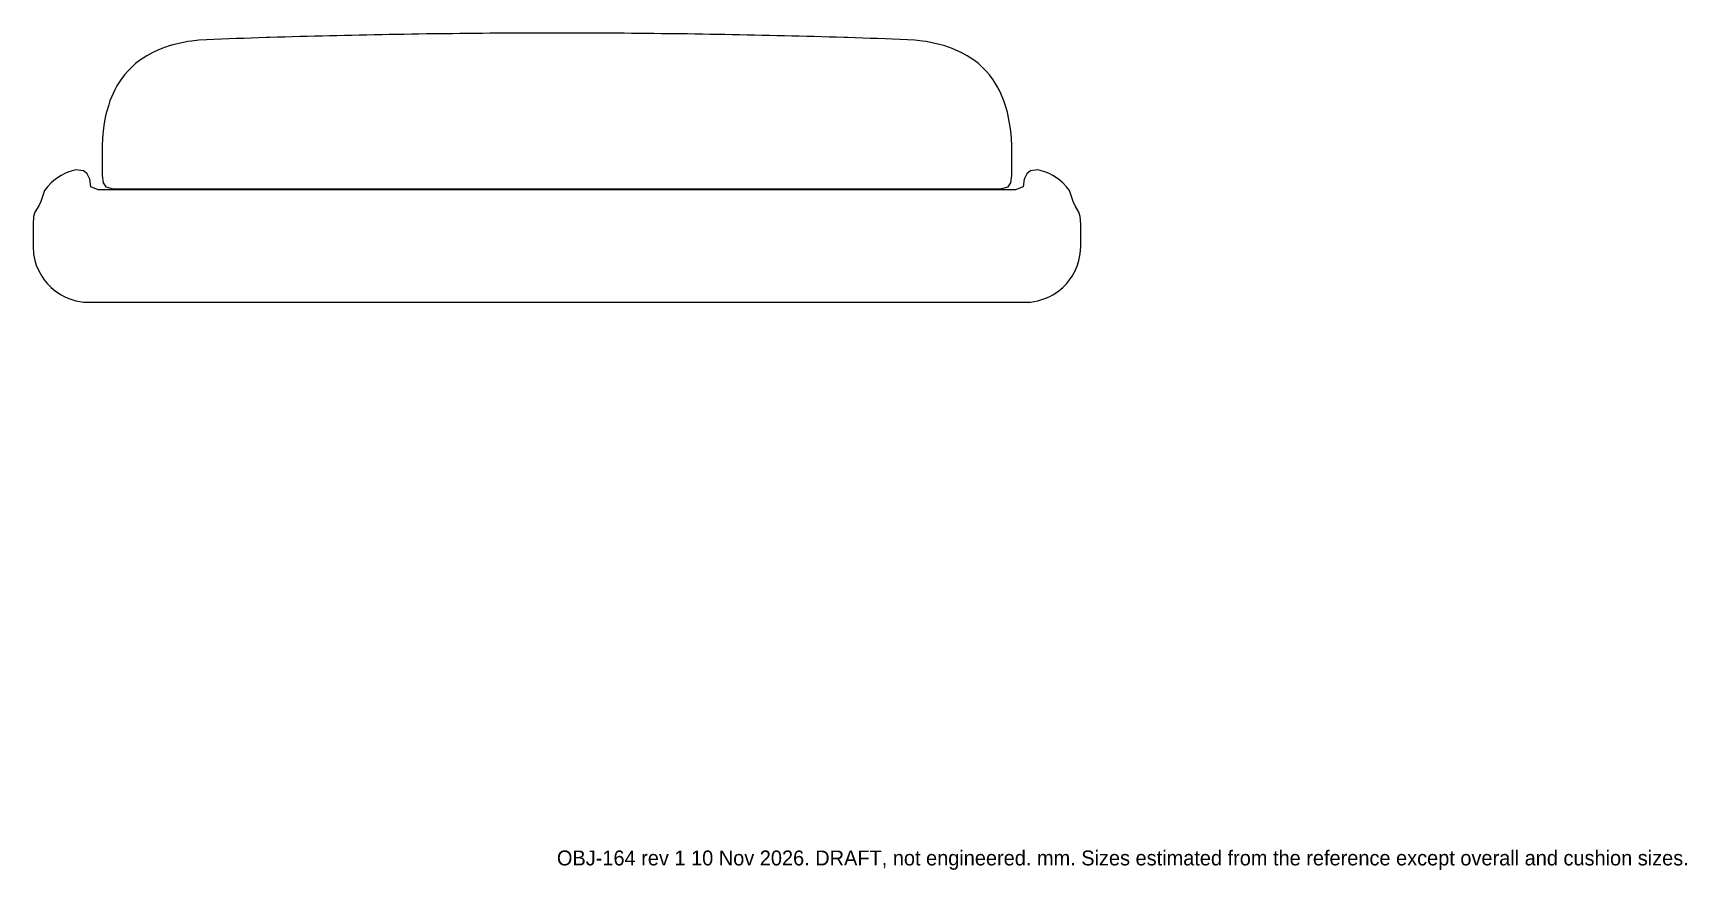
# Model space of a CAD drawing. Header units: millimetres. Extents: x -281 to 606, y -42 to 406.
import ezdxf

# ---------------------------------------------------------------- set-up
doc = ezdxf.new("R2010")
doc.units = ezdxf.units.MM
for name, color, linetype in [('CUSHION', 3, 'Continuous'), ('NOTE', 8, 'Continuous'), ('PROFILE', 7, 'Continuous')]:
    doc.layers.add(name, color=color, linetype=linetype)

msp = doc.modelspace()

# ---------------------------------------------------------------- linework, layer by layer
at = {"layer": 'CUSHION'}
msp.add_lwpolyline([(244, 342), (243.95, 346), (243.76, 350), (243.39, 354), (242.84, 358), (242.08, 362), (241.61, 364), (240.45, 368), (239.77, 370), (238.12, 374), (237.15, 376), (236, 378.12), (234, 381.27), (232, 383.96), (230.24, 386), (228.29, 388), (226.06, 390), (224, 391.62), (222, 393.02), (220, 394.28), (216.84, 396), (214, 397.32), (212, 398.13), (208, 399.51), (206, 400.09), (202, 401.05), (198, 401.8), (196, 402.09), (192, 402.54), (188, 402.82), (184, 402.99), (180, 403.13), (176, 403.28), (172, 403.42), (168, 403.56), (164, 403.69), (160, 403.82), (156, 403.95), (154, 404.01), (150, 404.13), (146, 404.25), (142, 404.37), (138, 404.48), (134, 404.59), (130, 404.7), (126, 404.8), (122, 404.9), (118, 405), (114, 405.09), (110, 405.18), (106, 405.27), (102, 405.35), (98, 405.43), (94, 405.51), (90, 405.58), (86, 405.65), (82, 405.72), (78, 405.79), (74, 405.85), (70, 405.91), (66, 405.96), (62.99, 406), (60, 406.04), (56, 406.08), (52, 406.13), (48, 406.17), (44, 406.2), (40, 406.24), (36, 406.27), (32, 406.3), (28, 406.32), (24, 406.34), (20, 406.36), (16, 406.37), (12, 406.39), (8, 406.39), (4, 406.4), (0, 406.4), (-4, 406.4), (-8, 406.39), (-12, 406.39), (-16, 406.37), (-20, 406.36), (-24, 406.34), (-28, 406.32), (-32, 406.3), (-36, 406.27), (-40, 406.24), (-44, 406.2), (-48, 406.17), (-52, 406.13), (-56, 406.08), (-60, 406.04), (-62.99, 406), (-66, 405.96), (-70, 405.91), (-74, 405.85), (-78, 405.79), (-82, 405.72), (-86, 405.65), (-90, 405.58), (-94, 405.51), (-98, 405.43), (-102, 405.35), (-106, 405.27), (-110, 405.18), (-114, 405.09), (-118, 405), (-122, 404.9), (-126, 404.8), (-130, 404.7), (-134, 404.59), (-138, 404.48), (-142, 404.37), (-146, 404.25), (-150, 404.13), (-154, 404.01), (-156, 403.95), (-160, 403.82), (-164, 403.69), (-168, 403.56), (-172, 403.42), (-176, 403.28), (-180, 403.13), (-184, 402.99), (-188, 402.82), (-192, 402.54), (-196, 402.09), (-198, 401.8), (-202, 401.05), (-206, 400.09), (-208, 399.51), (-212, 398.13), (-214, 397.32), (-216.84, 396), (-220, 394.28), (-222, 393.02), (-224, 391.62), (-226.06, 390), (-228.29, 388), (-230.24, 386), (-232, 383.96), (-234, 381.27), (-236, 378.12), (-237.15, 376), (-238.12, 374), (-239.77, 370), (-240.45, 368), (-241.61, 364), (-242.08, 362), (-242.84, 358), (-243.39, 354), (-243.76, 350), (-243.95, 346), (-244, 342), (-244, 338), (-244, 334), (-244, 330), (-243.48, 326), (-242, 323.98), (-238, 322.92), (-234, 322.9), (-230, 322.9), (-226, 322.9), (-222, 322.9), (-218, 322.9), (-214, 322.9), (-210, 322.9), (-206, 322.9), (-202, 322.9), (-198, 322.9), (-194, 322.9), (-190, 322.9), (-186, 322.9), (-182, 322.9), (-178, 322.9), (-174, 322.9), (-170, 322.9), (-166, 322.9), (-162, 322.9), (-158, 322.9), (-154, 322.9), (-150, 322.9), (-146, 322.9), (-142, 322.9), (-138, 322.9), (-134, 322.9), (-130, 322.9), (-126, 322.9), (-122, 322.9), (-118, 322.9), (-114, 322.9), (-110, 322.9), (-106, 322.9), (-102, 322.9), (-98, 322.9), (-94, 322.9), (-90, 322.9), (-86, 322.9), (-82, 322.9), (-78, 322.9), (-74, 322.9), (-70, 322.9), (-66, 322.9), (-62, 322.9), (-58, 322.9), (-54, 322.9), (-50, 322.9), (-46, 322.9), (-42, 322.9), (-38, 322.9), (-34, 322.9), (-30, 322.9), (-26, 322.9), (-22, 322.9), (-18, 322.9), (-14, 322.9), (-10, 322.9), (-6, 322.9), (-2, 322.9), (2, 322.9), (6, 322.9), (10, 322.9), (14, 322.9), (18, 322.9), (22, 322.9), (26, 322.9), (30, 322.9), (34, 322.9), (38, 322.9), (42, 322.9), (46, 322.9), (50, 322.9), (54, 322.9), (58, 322.9), (62, 322.9), (66, 322.9), (70, 322.9), (74, 322.9), (78, 322.9), (82, 322.9), (86, 322.9), (90, 322.9), (94, 322.9), (98, 322.9), (102, 322.9), (106, 322.9), (110, 322.9), (114, 322.9), (118, 322.9), (122, 322.9), (126, 322.9), (130, 322.9), (134, 322.9), (138, 322.9), (142, 322.9), (146, 322.9), (150, 322.9), (154, 322.9), (158, 322.9), (162, 322.9), (166, 322.9), (170, 322.9), (174, 322.9), (178, 322.9), (182, 322.9), (186, 322.9), (190, 322.9), (194, 322.9), (198, 322.9), (202, 322.9), (206, 322.9), (210, 322.9), (214, 322.9), (218, 322.9), (222, 322.9), (226, 322.9), (230, 322.9), (234, 322.9), (238, 322.92), (242, 323.98), (243.48, 326), (244, 330), (244, 334), (244, 338), (244, 342)], close=True, dxfattribs=at)
at = {"layer": 'PROFILE'}
msp.add_lwpolyline([(280, 310.43), (278, 313.73), (276.84, 316), (276, 318.73), (274.86, 322), (273.35, 324), (271.38, 326), (268.98, 328), (266, 329.98), (264, 331.03), (261.75, 332), (258, 333.03), (254, 332.46), (252, 330.87), (250.54, 328), (250, 324), (246, 322.4), (242, 322.4), (238, 322.4), (234, 322.4), (230, 322.4), (226, 322.4), (222, 322.4), (218, 322.4), (214, 322.4), (210, 322.4), (206, 322.4), (202, 322.4), (198, 322.4), (194, 322.4), (190, 322.4), (186, 322.4), (182, 322.4), (178, 322.4), (174, 322.4), (170, 322.4), (166, 322.4), (162, 322.4), (158, 322.4), (154, 322.4), (150, 322.4), (146, 322.4), (142, 322.4), (138, 322.4), (134, 322.4), (130, 322.4), (126, 322.4), (122, 322.4), (118, 322.4), (114, 322.4), (110, 322.4), (106, 322.4), (102, 322.4), (98, 322.4), (94, 322.4), (90, 322.4), (86, 322.4), (82, 322.4), (78, 322.4), (74, 322.4), (70, 322.4), (66, 322.4), (62, 322.4), (58, 322.4), (54, 322.4), (50, 322.4), (46, 322.4), (42, 322.4), (38, 322.4), (34, 322.4), (30, 322.4), (26, 322.4), (22, 322.4), (18, 322.4), (14, 322.4), (10, 322.4), (6, 322.4), (2, 322.4), (-2, 322.4), (-6, 322.4), (-10, 322.4), (-14, 322.4), (-18, 322.4), (-22, 322.4), (-26, 322.4), (-30, 322.4), (-34, 322.4), (-38, 322.4), (-42, 322.4), (-46, 322.4), (-50, 322.4), (-54, 322.4), (-58, 322.4), (-62, 322.4), (-66, 322.4), (-70, 322.4), (-74, 322.4), (-78, 322.4), (-82, 322.4), (-86, 322.4), (-90, 322.4), (-94, 322.4), (-98, 322.4), (-102, 322.4), (-106, 322.4), (-110, 322.4), (-114, 322.4), (-118, 322.4), (-122, 322.4), (-126, 322.4), (-130, 322.4), (-134, 322.4), (-138, 322.4), (-142, 322.4), (-146, 322.4), (-150, 322.4), (-154, 322.4), (-158, 322.4), (-162, 322.4), (-166, 322.4), (-170, 322.4), (-174, 322.4), (-178, 322.4), (-182, 322.4), (-186, 322.4), (-190, 322.4), (-194, 322.4), (-198, 322.4), (-202, 322.4), (-206, 322.4), (-210, 322.4), (-214, 322.4), (-218, 322.4), (-222, 322.4), (-226, 322.4), (-230, 322.4), (-234, 322.4), (-238, 322.4), (-242, 322.4), (-246, 322.4), (-250, 324), (-250.54, 328), (-252, 330.87), (-254, 332.46), (-258, 333.03), (-261.75, 332), (-264, 331.03), (-266, 329.98), (-268.98, 328), (-271.38, 326), (-273.35, 324), (-274.86, 322), (-276, 318.73), (-276.84, 316), (-278, 313.73), (-280, 310.43), (-280.73, 308), (-281, 304), (-281, 300), (-281, 296), (-281, 292), (-280.73, 288), (-280, 284.35), (-279.28, 282), (-278, 278.95), (-276.37, 276), (-274.99, 274), (-273.35, 272), (-271.38, 270), (-268.98, 268), (-266, 266.02), (-264, 264.97), (-261.75, 264), (-258, 262.83), (-254, 262.15), (-250, 262), (-246, 262), (-242, 262), (-238, 262), (-234, 262), (-230, 262), (-226, 262), (-222, 262), (-218, 262), (-214, 262), (-210, 262), (-206, 262), (-202, 262), (-198, 262), (-194, 262), (-190, 262), (-186, 262), (-182, 262), (-178, 262), (-174, 262), (-170, 262), (-166, 262), (-162, 262), (-158, 262), (-154, 262), (-150, 262), (-146, 262), (-142, 262), (-138, 262), (-134, 262), (-130, 262), (-126, 262), (-122, 262), (-118, 262), (-114, 262), (-110, 262), (-106, 262), (-102, 262), (-98, 262), (-94, 262), (-90, 262), (-86, 262), (-82, 262), (-78, 262), (-74, 262), (-70, 262), (-66, 262), (-62, 262), (-58, 262), (-54, 262), (-50, 262), (-46, 262), (-42, 262), (-38, 262), (-34, 262), (-30, 262), (-26, 262), (-22, 262), (-18, 262), (-14, 262), (-10, 262), (-6, 262), (-2, 262), (2, 262), (6, 262), (10, 262), (14, 262), (18, 262), (22, 262), (26, 262), (30, 262), (34, 262), (38, 262), (42, 262), (46, 262), (50, 262), (54, 262), (58, 262), (62, 262), (66, 262), (70, 262), (74, 262), (78, 262), (82, 262), (86, 262), (90, 262), (94, 262), (98, 262), (102, 262), (106, 262), (110, 262), (114, 262), (118, 262), (122, 262), (126, 262), (130, 262), (134, 262), (138, 262), (142, 262), (146, 262), (150, 262), (154, 262), (158, 262), (162, 262), (166, 262), (170, 262), (174, 262), (178, 262), (182, 262), (186, 262), (190, 262), (194, 262), (198, 262), (202, 262), (206, 262), (210, 262), (214, 262), (218, 262), (222, 262), (226, 262), (230, 262), (234, 262), (238, 262), (242, 262), (246, 262), (250, 262), (254, 262.15), (258, 262.83), (261.75, 264), (264, 264.97), (266, 266.02), (268.98, 268), (271.38, 270), (273.35, 272), (274.99, 274), (276.37, 276), (278, 278.95), (279.28, 282), (280, 284.35), (280.73, 288), (281, 292), (281, 296), (281, 300), (281, 304), (280.73, 308), (280, 310.43)], close=True, dxfattribs=at)

# ---------------------------------------------------------------- texts
at = {"layer": 'NOTE'}
msp.add_text('OBJ-164 rev 1 10 Nov 2026. DRAFT, not engineered. mm. Sizes estimated from the reference except overall and cushion sizes.', height=8, dxfattribs=at).set_placement((0, -40))

doc.saveas('drawing.dxf')
